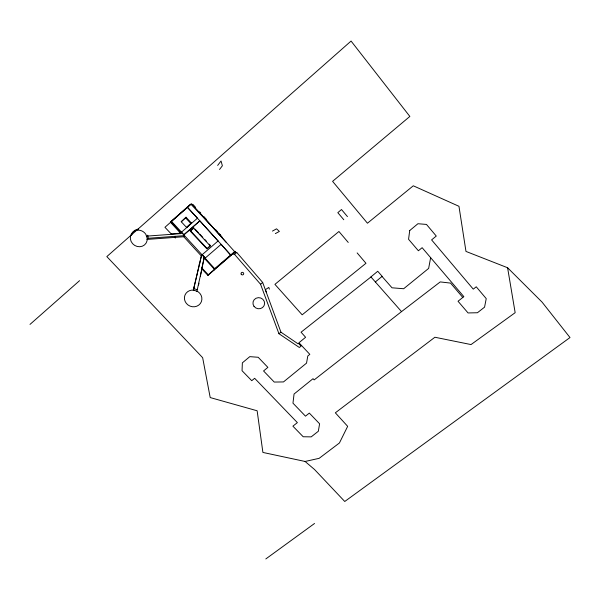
<?xml version="1.0" encoding="UTF-8"?>
<svg xmlns="http://www.w3.org/2000/svg" width="600" height="600" viewBox="0 0 600 600"><rect width="100%" height="100%" fill="white"/><g stroke="black" fill="none" stroke-linecap="round" stroke-linejoin="round"><path stroke-width="0.9" d="M175.252 238.103L175.29 236.31L174.488 237.428M147.18 239.415L148.14 238.29L147.78 235.2M430.643 257.678L428.647 268.403L403.658 288.735L392.002 287.798L382.028 276.442M196.897 291.413L202.192 267.368M201.653 270.007L204.263 257.257L201.877 268.005L208.252 274.74L207.952 275.407L201.555 268.657M198.577 284.985L198.945 283.222M200.385 276.18L201.292 271.77M193.305 290.355L201.728 254.483L193.358 290.145M207.952 275.407L235.35 251.558L208.252 274.74M214.147 269.97L214.702 268.68L234.945 251.325M221.108 244.32L230.625 255.157M218.048 240.945L199.822 220.837L183.81 234.877L199.695 221.032M193.8 288.18L194.475 286.793M205.147 258.12L202.125 254.655L205.147 258.12L221.077 244.388M199.155 264.293L199.808 263.025M193.65 228.15L193.868 227.805L190.297 231.165L206.955 248.917L210.3 245.947L193.65 228.15L190.297 231.165M197.423 218.19L187.192 207.248L190.5 204.285M147.083 239.423L183.757 236.752L184.507 235.635L148.14 238.29M190.898 223.56L191.333 222.923L186.007 217.222L181.238 221.752L186.585 227.452L190.898 223.56L185.558 217.845L186.007 217.222M186.585 227.452L191.333 222.923M146.715 236.123L180.892 233.625L181.665 232.53L214.702 268.68M187.192 207.248L171.322 221.22L183.907 234.728M235.125 252.157L191.542 203.73L164.947 227.295L171.322 234.03L171.735 233.475M219.54 169.477L222.375 165.773L221.048 161.002L217.65 165.428M171.322 221.22L170.49 222.255L180.892 233.625M181.238 221.752L185.558 217.845M30 324.405L79.56 280.665M233.49 252.87L235.118 251.438M234.562 254.385L236.752 252.465L262.673 282.472L280.95 332.19L297.998 343.785L298.507 343.358L301.087 346.118L299.355 347.483L278.933 333.705L260.558 284.25L234.562 254.385L233.025 254.093L235.215 252.173L236.752 252.465M181.403 232.245L197.385 218.243M202.035 254.82L218.017 241.013M260.558 284.25L262.673 282.472M375.345 281.947L382.17 276.322L377.73 271.267L370.905 276.915L401.535 311.61L440.228 281.918L450.548 283.095L462.803 297.457M370.95 276.968L301.065 332.205L305.603 337.275L298.957 342.75L309.81 354.337L307.793 355.995L306.532 363.135L283.47 381.938L274.237 382.058L263.558 370.957L267.885 367.388L258.188 357.278L249.788 356.647L242.362 362.85L242.048 370.702L251.752 380.692L254.655 378.3L297.368 422.61L292.905 426.165L303.202 436.755L311.19 436.875L318.33 431.257L319.605 423.803L309.322 413.092L305.475 416.16L292.965 403.17L294.06 394.028L313.035 378.697L314.168 379.897L401.535 311.61M278.933 333.705L280.95 332.19M265.815 558.945L314.55 523.47M272.452 231.09L276.548 228.817L279.368 231.435L275.355 233.603M305.085 461.46L319.147 458.332L339.435 442.972L347.663 426.33L335.34 412.815L434.903 337.245L471.03 344.572L515.16 312.683L507.592 267.743L465.975 251.423L458.963 206.303L413.287 185.797L367.447 223.215L332.587 181.35L409.853 116.438L351.067 41.055L106.83 256.597L202.657 357.712L210.202 397.567L257.138 410.775L262.897 452.438L305.085 461.46L314.505 469.485L344.752 501.487L570 337.545L542.048 302.093L507.592 267.743M171.322 234.03L180.45 233.145L180.84 232.59L170.91 221.737L190.86 204.18L221.993 236.97M194.032 288.743L197.61 289.74M195.142 229.178L198.345 232.59M199.62 233.962L202.815 237.375M204.735 239.43L206.655 241.478M209.212 244.208L210.487 245.58L207.15 248.542L190.523 230.812M203.955 257.873L214.425 269.325M183.757 236.752L201.09 255.697M187.335 207.067L230.715 254.917M193.087 204.577L195.458 207.21M199.597 211.815L200.782 213.135M203.88 216.577L206.392 219.368M215.79 229.815L217.042 231.202M219.548 233.993L220.8 235.388M201.112 214.358L226.103 242.22M348.24 242.438L338.933 231.495L274.928 284.362L302.168 314.82L365.97 263.288L357.142 252.907M343.793 219.743L337.822 212.67L341.49 209.52L347.46 216.608M266.37 292.237L265.418 289.65L268.8 287.43L269.43 289.163M131.535 235.222A8.625 8.04 36.6 0 1 138.502 229.103M147.24 238.462L147.097 240.615A8.678 8.085 36.5 0 1 137.16 246.465A8.678 8.085 36.5 0 1 130.47 236.333L131.167 234.322A8.678 8.085 36.5 0 1 136.035 230.438L138.21 230.145A8.678 8.085 36.5 0 1 145.83 234.308L147.24 238.462M409.717 230.558L408.562 239.28L418.388 250.763L422.13 247.688L463.838 296.632L458.033 301.245L468.053 312.945L477.435 312.743L484.56 307.155L486.232 298.627L476.243 286.785L473.265 289.147L431.603 239.895L436.275 236.055L426.472 224.43L417.93 223.725L409.717 230.558M194.01 290.153L191.722 290.123A8.835 8.288 23.1 0 0 185.183 301.538A8.835 8.288 23.1 0 0 198.705 305.153A8.835 8.288 23.1 0 0 198.263 291.877L194.01 290.153M253.965 306.285A5.857 5.565 11.8 0 0 264.053 305.73A5.857 5.565 11.8 0 0 258.322 297.653A5.857 5.565 11.8 0 0 253.965 306.285M241.192 274.185A1.343 1.282 19 0 0 243.502 274.335A1.343 1.282 19 0 0 242.423 272.332A1.343 1.282 19 0 0 241.192 274.185"/></g></svg>
